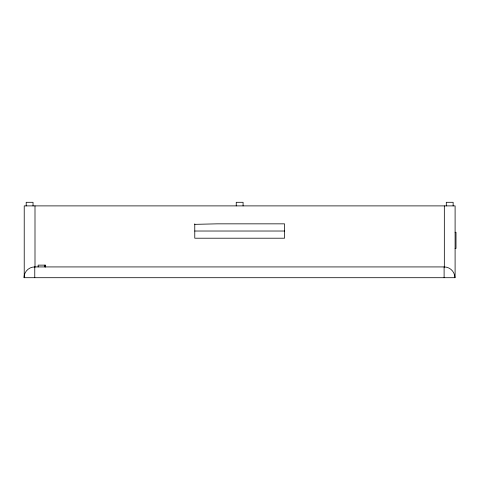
<?xml version="1.0" encoding="UTF-8"?>
<svg xmlns="http://www.w3.org/2000/svg" width="480" height="480" viewBox="0 0 480 480"><rect width="100%" height="100%" fill="white"/><g stroke="black" fill="none" stroke-linecap="round" stroke-linejoin="round"><path stroke-width="0.72" d="M194.772 224.346L217.218 223.842L284.538 223.842L284.538 238.206L194.772 238.206L194.772 223.842M194.772 231.024L284.538 231.024M455.1 232.29L456 232.29L456 248.436L455.1 248.436M24.222 277.704L24.222 205.89L455.1 205.89L455.1 277.704L24 277.704A10.77 10.77 0 0 1 34.77 266.928L444.108 266.928A10.77 10.77 0 0 1 454.878 277.704M453.132 205.89L453.132 202.296L446.298 202.296L446.298 205.89M444.33 205.89L444.33 267.228M444.108 266.928L444.108 277.704M243.078 205.89L243.078 202.296L236.244 202.296L236.244 205.89M45.204 266.928L45.204 265.134L38.142 265.134L38.142 266.928M45.108 265.134L45.108 266.928M45.036 265.134L45.036 266.928M34.998 205.89L34.998 267.228M34.77 266.928L34.77 277.704M33.03 205.89L33.03 202.296L26.196 202.296L26.196 205.89"/></g></svg>
